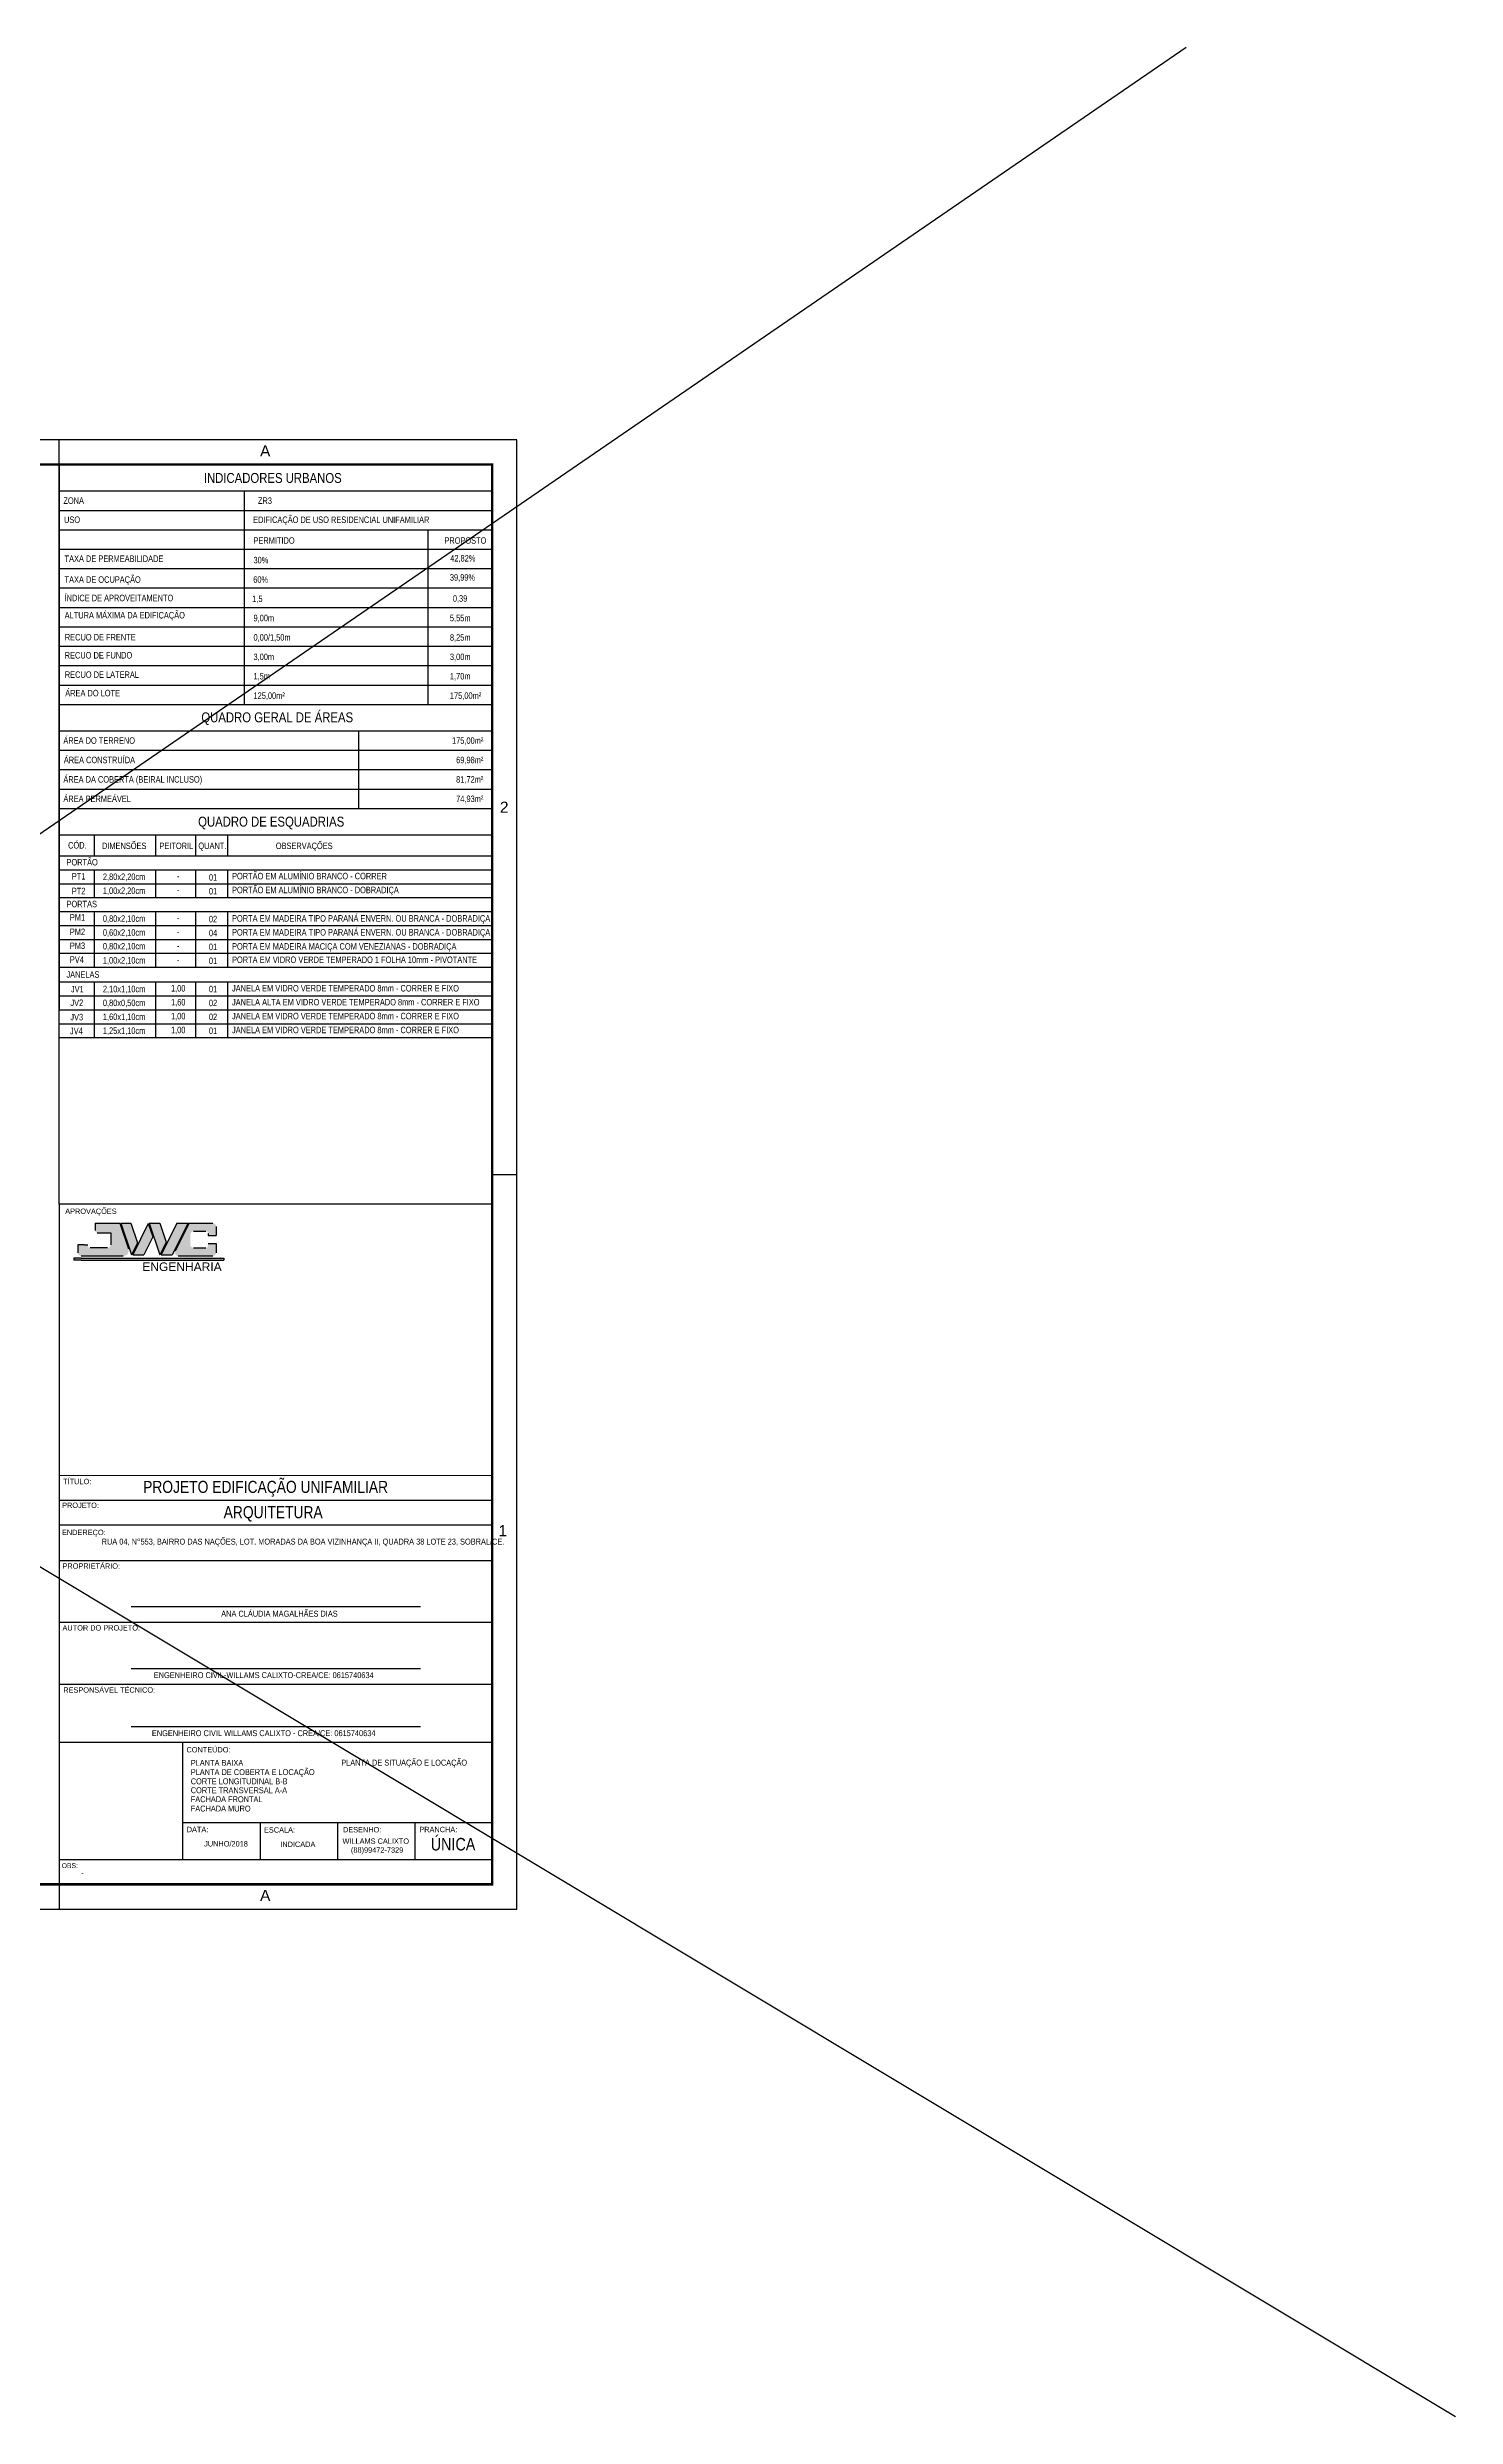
# Model space of a CAD drawing. Header units: millimetres. Extents: x 0 to 5100, y -1 to 1869.
# Drawn here: x 4811.5 to 4854.2, y 946.7 to 1018.5 of the extents above; entities that cross this region are included whole.
import ezdxf
from ezdxf.enums import TextEntityAlignment as Align

# ---------------------------------------------------------------- set-up
doc = ezdxf.new("R2010")
doc.units = ezdxf.units.MM
doc.header["$LTSCALE"] = 20
for name, color, linetype in [('A-PEN-R', 1, 'Continuous'), ('A-PEN-Y', 2, 'Continuous'), ('AGT C-I', 2, 'Continuous'), ('E-txt-g', 3, 'Continuous'), ('E-TXT-Y', 2, 'Continuous'), ('MOLHO', 9, 'Continuous'), ('P2', 1, 'Continuous'), ('TEXTO', 3, 'Continuous')]:
    doc.layers.add(name, color=color, linetype=linetype)
doc.styles.add('ARIAL', font='arial.ttf', dxfattribs={"height": 2})
doc.styles.add('CARIMBO_DADOS', font='arial.ttf', dxfattribs={"height": 0.1})
doc.styles.add('F2', font='ARIALN.TTF')

# ---------------------------------------------------------------- blocks, each defined once
blk = doc.blocks.new('PRANCHA')
at = {"color": 7}
for p, q in [((20, 58.4), (20, 59.4)), ((30.6, 58.4), (30.6, 59.4)), ((48.1, 58.4), (48.1, 59.4)), ((65.6, 58.4), (65.6, 59.4)), ((2.5, 29.7), (0, 27.2)), ((2.5, 29.7), (0, 29.7)), ((83.1, 29.7), (84.1, 29.7)), ((2.5, 0), (0, 2.5)), ((20, 1), (20, 0)), ((30.6, 1), (30.6, 0)), ((48.1, 1), (48.1, 0)), ((65.6, 1), (65.6, 0)), ((65.6, 1), (65.6, 0))]:
    blk.add_line(p, q, dxfattribs=at)
blk.add_lwpolyline([(0, 0), (84.1, 0), (84.1, 59.4), (0, 59.4)], close=True, dxfattribs=at)
at = {"color": 1, "const_width": 0.1}
blk.add_lwpolyline([(2.5, 58.4), (83.1, 58.4), (83.1, 1), (2.5, 1)], close=True, dxfattribs=at)
at = {"color": 7, "linetype": 'Continuous', "style": 'ARIAL'}
for s, p in [('E', (11.083, 58.95)), ('D', (25.487, 58.95)), ('C', (39.25, 58.95)), ('B', (56.24, 58.95)), ('A', (73.925, 58.95)), ('2', (1.154, 44.55)), ('2', (83.586, 44.55)), ('1', (1.154, 15.993)), ('1', (83.531, 15.3)), ('E', (11.083, 0.55)), ('D', (25.21, 0.55)), ('C', (40.12, 0.55)), ('B', (57.052, 0.55)), ('A', (73.925, 0.55))]:
    blk.add_text(s, height=0.45, dxfattribs=at).set_placement(p, align=Align.MIDDLE)

msp = doc.modelspace()

# ---------------------------------------------------------------- hatches: boundary and pattern name
at = {"layer": 'AGT C-I', "true_color": 0x969696}
h = msp.add_hatch(color=252, dxfattribs=at)
edge = h.paths.add_edge_path()
edge.add_line((4813.826, 981.861), (4812.548, 981.861))
edge.add_arc((4812.548, 981.959), 0.0977, 180, 270, ccw=False)
edge.add_line((4812.45, 981.959), (4812.45, 982.198))
edge.add_line((4812.45, 982.198), (4812.753, 982.198))
edge.add_line((4812.753, 982.198), (4812.753, 982.17))
edge.add_arc((4812.818, 982.17), 0.0651, 180, 270)
edge.add_line((4812.818, 982.105), (4813.347, 982.105))
edge.add_arc((4813.347, 982.203), 0.0977, 270, 360)
edge.add_line((4813.444, 982.203), (4813.444, 982.564))
edge.add_line((4813.444, 982.564), (4813.037, 982.564))
edge.add_arc((4813.037, 982.629), 0.0651, 180, 270, ccw=False)
edge.add_line((4812.972, 982.629), (4812.972, 982.855))
edge.add_line((4812.972, 982.855), (4813.719, 982.855))
edge.add_line((4813.719, 982.855), (4813.981, 982.076))
edge.add_arc((4813.826, 982.024), 0.163, -90, 18.57845, ccw=False)
at = {"layer": 'AGT C-I', "true_color": 0x0f34d7}
h = msp.add_hatch(color=162, dxfattribs=at)
h.paths.add_polyline_path([(4815.451, 982.855), (4815.789, 982.855), (4815.312, 981.894), (4814.974, 981.894)])
h.paths.add_polyline_path([(4814.614, 982.855), (4814.934, 982.855), (4815.128, 982.277), (4814.937, 981.894)])
h.paths.add_polyline_path([(4814.584, 982.842), (4814.72, 982.436), (4814.451, 981.894), (4814.112, 981.894)])
h.paths.add_polyline_path([(4813.753, 982.855), (4814.059, 982.855), (4814.259, 982.261), (4814.076, 981.894)])
at = {"layer": 'AGT C-I', "true_color": 0x969696}
h = msp.add_hatch(color=252, dxfattribs=at)
edge = h.paths.add_edge_path()
edge.add_arc((4815.958, 982.203), 0.0977, 180, 270)
edge.add_line((4815.958, 982.105), (4816.33, 982.105))
edge.add_arc((4816.33, 982.17), 0.0651, 270, 360)
edge.add_line((4816.396, 982.17), (4816.396, 982.236))
edge.add_line((4816.396, 982.236), (4816.64, 982.236))
edge.add_line((4816.64, 982.236), (4816.64, 981.959))
edge.add_arc((4816.542, 981.959), 0.0977, -90, 0, ccw=False)
edge.add_line((4816.542, 981.861), (4815.49, 981.861))
edge.add_arc((4815.49, 981.959), 0.0977, 153.57845, 270, ccw=False)
edge.add_line((4815.402, 982.002), (4815.826, 982.855))
edge.add_line((4815.826, 982.855), (4816.542, 982.855))
edge.add_arc((4816.542, 982.757), 0.0977, 0, 90, ccw=False)
edge.add_line((4816.64, 982.757), (4816.64, 982.48))
edge.add_line((4816.64, 982.48), (4816.396, 982.48))
edge.add_line((4816.396, 982.48), (4816.396, 982.546))
edge.add_arc((4816.33, 982.546), 0.0651, 0, 90)
edge.add_line((4816.33, 982.611), (4815.958, 982.611))
edge.add_arc((4815.958, 982.513), 0.0977, 90, 180)
edge.add_line((4815.86, 982.513), (4815.86, 982.203))
msp.add_hatch(color=252, dxfattribs=at).paths.add_polyline_path([(4812.328, 981.796), (4812.328, 981.731), (4816.872, 981.731), (4816.872, 981.796)])

# ---------------------------------------------------------------- linework, layer by layer
at = {"color": 2}
for p, q in [((4846.055, 1018.507), (4745.992, 949.841)), ((4739.866, 1015.334), (4854.223, 946.668))]:
    msp.add_line(p, q, dxfattribs=at)
at = {"layer": 'A-PEN-R'}
for p, q in [((4811.886, 974.454), (4825.011, 974.454)), ((4811.886, 973.704), (4825.011, 973.704)), ((4811.886, 972.628), (4825.011, 972.628)), ((4811.886, 970.753), (4825.011, 970.753)), ((4814.061, 971.229), (4822.836, 971.229)), ((4814.061, 969.354), (4822.836, 969.354)), ((4811.886, 968.878), (4825.011, 968.878)), ((4811.886, 967.121), (4825.011, 967.121)), ((4814.061, 967.596), (4822.836, 967.596)), ((4815.636, 963.558), (4815.636, 967.121)), ((4815.636, 964.683), (4825.011, 964.683)), ((4817.98, 964.683), (4817.98, 963.558)), ((4820.323, 964.683), (4820.323, 963.558)), ((4822.667, 964.683), (4822.667, 963.558))]:
    msp.add_line(p, q, dxfattribs=at)
at = {"layer": 'A-PEN-R', "const_width": 0.0375}
msp.add_lwpolyline([(4811.886, 962.808), (4825.011, 962.808), (4825.011, 983.433), (4811.886, 983.433)], close=True, dxfattribs=at)
for points in [[(4811.886, 975.204), (4825.011, 975.204)], [(4811.886, 963.558), (4825.011, 963.558)]]:
    msp.add_lwpolyline(points, dxfattribs=at)
at = {"layer": 'A-PEN-Y'}
for p, q in [((4811.886, 1005.058), (4825.011, 1005.058)), ((4811.886, 1004.469), (4825.011, 1004.469)), ((4811.886, 1003.881), (4825.011, 1003.881)), ((4811.886, 1003.292), (4825.011, 1003.292)), ((4811.886, 998.583), (4825.011, 998.583)), ((4811.886, 997.783), (4825.011, 997.783)), ((4811.886, 995.429), (4825.011, 995.429)), ((4811.886, 994.625), (4825.044, 994.625)), ((4811.886, 993.992), (4825.044, 993.992)), ((4811.886, 993.571), (4825.044, 993.571)), ((4811.886, 992.727), (4825.044, 992.727)), ((4811.886, 992.727), (4825.044, 992.727)), ((4811.886, 992.727), (4825.044, 992.727)), ((4811.886, 992.727), (4825.044, 992.727)), ((4811.886, 992.303), (4825.044, 992.303)), ((4811.886, 990.616), (4825.044, 990.616)), ((4811.886, 990.616), (4825.044, 990.616)), ((4811.886, 990.169), (4825.044, 990.169))]:
    msp.add_line(p, q, dxfattribs=at)
at = {"layer": 'A-PEN-Y', "color": 7}
for p, q in [((4817.496, 1005.058), (4817.496, 998.583)), ((4823.063, 1003.881), (4823.063, 998.583)), ((4811.886, 1002.703), (4825.011, 1002.703)), ((4811.886, 1002.115), (4825.011, 1002.115)), ((4811.886, 1001.526), (4825.011, 1001.526)), ((4811.886, 1001.526), (4825.011, 1001.526)), ((4811.886, 1001.526), (4825.011, 1001.526)), ((4811.886, 1001.526), (4825.011, 1001.526)), ((4811.886, 1001.526), (4825.011, 1001.526)), ((4811.886, 1001.526), (4825.011, 1001.526)), ((4811.886, 1001.526), (4825.011, 1001.526)), ((4811.886, 1000.937), (4825.011, 1000.937)), ((4811.886, 1000.349), (4825.011, 1000.349)), ((4811.886, 1000.349), (4825.011, 1000.349)), ((4811.886, 999.76), (4825.011, 999.76)), ((4811.886, 999.76), (4825.011, 999.76)), ((4811.886, 999.172), (4825.011, 999.172)), ((4811.886, 997.195), (4825.011, 997.195)), ((4820.955, 997.783), (4820.955, 995.429)), ((4811.886, 996.606), (4825.011, 996.606)), ((4811.886, 996.017), (4825.011, 996.017)), ((4811.886, 995.429), (4825.011, 995.429)), ((4812.951, 993.992), (4812.951, 994.625)), ((4814.811, 993.992), (4814.811, 994.625)), ((4816.024, 993.992), (4816.024, 994.625)), ((4816.998, 993.992), (4816.998, 994.625)), ((4812.951, 993.149), (4812.951, 993.571)), ((4814.811, 993.149), (4814.811, 993.571)), ((4816.024, 993.149), (4816.024, 993.571)), ((4816.998, 993.149), (4816.998, 993.571)), ((4811.886, 993.149), (4825.044, 993.149)), ((4811.886, 993.149), (4825.044, 993.149)), ((4811.886, 993.149), (4825.044, 993.149)), ((4811.886, 993.149), (4825.044, 993.149)), ((4812.951, 992.727), (4812.951, 993.149)), ((4814.811, 992.727), (4814.811, 993.149)), ((4816.024, 992.727), (4816.024, 993.149)), ((4816.998, 992.727), (4816.998, 993.149)), ((4812.951, 990.616), (4812.951, 992.303)), ((4814.811, 990.616), (4814.811, 992.303)), ((4816.024, 990.616), (4816.024, 992.303)), ((4816.998, 990.616), (4816.998, 992.303)), ((4811.886, 991.881), (4825.044, 991.881)), ((4811.886, 991.46), (4825.044, 991.46)), ((4811.886, 991.038), (4825.044, 991.038)), ((4811.886, 991.038), (4825.044, 991.038)), ((4812.951, 991.038), (4812.951, 991.046)), ((4812.951, 988.482), (4812.951, 990.169)), ((4814.811, 988.482), (4814.811, 990.169)), ((4816.024, 988.482), (4816.024, 990.169)), ((4816.998, 989.747), (4816.998, 990.169)), ((4811.886, 989.747), (4825.044, 989.747)), ((4811.886, 989.747), (4825.044, 989.747)), ((4811.886, 989.326), (4825.044, 989.326)), ((4811.886, 989.326), (4825.044, 989.326)), ((4816.998, 989.326), (4816.998, 989.747)), ((4816.998, 988.904), (4816.998, 989.326)), ((4811.886, 988.904), (4825.044, 988.904)), ((4811.886, 988.904), (4825.044, 988.904)), ((4816.998, 988.482), (4816.998, 988.904)), ((4816.998, 988.482), (4816.998, 988.482))]:
    msp.add_line(p, q, dxfattribs=at)
at = {"layer": 'A-PEN-Y', "color": 2}
msp.add_line((4811.886, 988.482), (4825.044, 988.482), dxfattribs=at)
msp.add_line((4811.886, 988.482), (4825.044, 988.482), dxfattribs=at)
msp.add_line((4811.886, 988.482), (4825.044, 988.482), dxfattribs=at)
at = {"layer": 'AGT C-I', "color": 252, "true_color": 0x969696}
for p, q in [((4812.972, 982.855), (4813.719, 982.855)), ((4812.972, 982.855), (4812.972, 982.629)), ((4813.719, 982.855), (4813.981, 982.076)), ((4813.753, 982.855), (4814.076, 981.894)), ((4813.753, 982.855), (4814.059, 982.855)), ((4814.059, 982.855), (4814.259, 982.261)), ((4814.584, 982.842), (4814.112, 981.894)), ((4814.584, 982.842), (4814.72, 982.436)), ((4814.614, 982.855), (4814.934, 982.855)), ((4814.614, 982.855), (4814.937, 981.894)), ((4814.934, 982.855), (4815.128, 982.277)), ((4815.451, 982.855), (4814.974, 981.894)), ((4815.789, 982.855), (4815.312, 981.894)), ((4815.826, 982.855), (4815.402, 982.002)), ((4815.451, 982.855), (4815.789, 982.855)), ((4815.826, 982.855), (4816.542, 982.855)), ((4816.64, 982.757), (4816.64, 982.48)), ((4812.651, 982.198), (4812.45, 982.198)), ((4812.45, 982.198), (4812.45, 981.959)), ((4812.651, 982.198), (4812.753, 982.198)), ((4813.347, 982.105), (4812.818, 982.105)), ((4813.037, 982.564), (4813.444, 982.564)), ((4813.444, 982.564), (4813.444, 982.203)), ((4814.259, 982.261), (4814.076, 981.894)), ((4814.72, 982.436), (4814.451, 981.894)), ((4815.128, 982.277), (4814.937, 981.894)), ((4815.958, 982.611), (4816.33, 982.611)), ((4815.958, 982.105), (4816.33, 982.105)), ((4816.396, 982.546), (4816.396, 982.48)), ((4816.396, 982.48), (4816.64, 982.48)), ((4816.396, 982.236), (4816.64, 982.236)), ((4816.64, 982.236), (4816.64, 981.959)), ((4812.548, 981.796), (4812.328, 981.796)), ((4812.328, 981.796), (4812.328, 981.731)), ((4812.548, 981.731), (4812.328, 981.731)), ((4812.548, 981.861), (4813.826, 981.861)), ((4812.548, 981.796), (4813.826, 981.796)), ((4812.548, 981.731), (4813.826, 981.731)), ((4813.826, 981.796), (4816.872, 981.796)), ((4813.826, 981.731), (4816.872, 981.731)), ((4814.112, 981.894), (4814.451, 981.894)), ((4814.974, 981.894), (4815.312, 981.894)), ((4815.49, 981.861), (4816.542, 981.861)), ((4816.872, 981.796), (4816.872, 981.731))]:
    msp.add_line(p, q, dxfattribs=at)
msp.add_lwpolyline([(4812.972, 982.855), (4813.719, 982.855)], dxfattribs=at)
at = {"layer": 'P2'}
for p, q in [((4811.886, 1005.858), (4811.886, 989.29)), ((4811.886, 983.433), (4811.886, 1005.858))]:
    msp.add_line(p, q, dxfattribs=at)
at = {"layer": 'P2', "color": 2}
msp.add_line((4811.886, 988.482), (4825.044, 988.482), dxfattribs=at)

# ---------------------------------------------------------------- block references
at = {"xscale": 0.75, "yscale": 0.75, "zscale": 0.75}
msp.add_blockref('PRANCHA', (4762.686, 962.058), dxfattribs=at)

# ---------------------------------------------------------------- texts
at = {"color": 3, "style": 'F2'}
for s, height, p in [('OBS:', 0.15, (4811.958, 963.3)), ('-', 0.188, (4812.549, 963.072))]:
    msp.add_text(s, height=height, dxfattribs=at).set_placement(p)
at = {"layer": 'A-PEN-Y', "color": 7, "style": 'F2'}
for s, height, p in [('TAXA DE PERMEABILIDADE', 0.19621, (4812.045, 1002.905)), ('30%%%', 0.1962, (4817.773, 1002.862)), ('TAXA DE OCUPAÇÃO', 0.19621, (4812.045, 1002.272)), ('60%%%', 0.1962, (4817.766, 1002.273)), ('ALTURA MÁXIMA DA EDIFICAÇÃO', 0.19621, (4812.048, 1001.191)), ('ÍNDICE DE APROVEITAMENTO', 0.19621, (4812.045, 1001.713)), ('1,5', 0.1962, (4817.736, 1001.69)), ('0,39', 0.1962, (4823.819, 1001.699)), ('0,00/1,50m', 0.1962, (4817.774, 1000.518)), ('9,00m', 0.1962, (4817.774, 1001.107)), ('5,55m', 0.1962, (4823.73, 1001.107)), ('8,25m', 0.1962, (4823.73, 1000.518)), ('3,00m', 0.1962, (4817.774, 999.929)), ('RECUO DE LATERAL', 0.19621, (4812.053, 999.389)), ('1,5m', 0.1962, (4817.774, 999.341)), ('125,00m²', 0.1962, (4817.774, 998.752))]:
    msp.add_text(s, height=height, dxfattribs=at).set_placement(p)
at = {"layer": 'A-PEN-Y', "color": 2, "style": 'F2'}
for s, p in [('DIMENSÕES', (4813.179, 994.198)), ('PEITORIL', (4814.922, 994.198)), ('QUANT.', (4816.103, 994.2))]:
    msp.add_text(s, height=0.1962, dxfattribs=at).set_placement(p)
at = {"layer": 'AGT C-I', "color": 252, "true_color": 0x969696, "insert": (4815.606, 981.532), "char_height": 0.2605, "attachment_point": 5, "style": 'CARIMBO_DADOS'}
msp.add_mtext('ENGENHARIA', dxfattribs=at)
at = {"layer": 'E-txt-g', "color": 2, "style": 'F2'}
for s, height, p in [('ZONA', 0.1962, (4812.009, 1004.665)), ('EDIFICAÇÃO DE USO RESIDENCIAL UNIFAMILIAR', 0.19621, (4817.763, 1004.086)), ('USO', 0.1962, (4812.03, 1004.086)), ('PERMITIDO', 0.1962, (4817.773, 1003.456)), ('PROPOSTO', 0.1962, (4823.562, 1003.456)), ('OBSERVAÇÕES', 0.19621, (4818.45, 994.198))]:
    msp.add_text(s, height=height, dxfattribs=at).set_placement(p)
msp.add_text('ZR3', height=0.1962, dxfattribs=at).set_placement((4818.333, 1004.665), align=Align.RIGHT)
at = {"layer": 'E-txt-g', "color": 7, "style": 'F2'}
for s, height, p in [('42,82%%%', 0.1962, (4823.739, 1002.917)), ('39,99%%%', 0.1962, (4823.729, 1002.337)), ('RECUO DE FRENTE', 0.19621, (4812.053, 1000.524)), ('RECUO DE FUNDO', 0.19621, (4812.05, 999.976)), ('3,00m', 0.1962, (4823.73, 999.929)), ('1,70m', 0.1962, (4823.73, 999.341)), ('ÁREA DO LOTE', 0.19621, (4812.066, 998.83)), ('175,00m²', 0.1962, (4823.73, 998.752)), ('ÁREA DO TERRENO', 0.19621, (4812.009, 997.39)), ('ÁREA DA COBERTA (BEIRAL INCLUSO)', 0.19621, (4812.009, 996.213)), ('ÁREA CONSTRUÍDA', 0.19621, (4812.023, 996.802)), ('ÁREA PERMEÁVEL', 0.19621, (4812.009, 995.625)), ('PORTÃO', 0.1962, (4812.104, 993.702)), ('PORTÃO EM ALUMÍNIO BRANCO - CORRER', 0.19621, (4817.123, 993.281)), ('PT1', 0.1962, (4812.265, 993.275)), ('PT2', 0.1962, (4812.265, 992.828)), ('PORTÃO EM ALUMÍNIO BRANCO - DOBRADIÇA', 0.19621, (4817.123, 992.86)), ('PORTAS', 0.1962, (4812.104, 992.434)), ('PM1', 0.1962, (4812.206, 992.03)), ('PORTA EM MADEIRA TIPO PARANÁ ENVERN. OU BRANCA - DOBRADIÇA', 0.19621, (4817.123, 991.998)), ('PM2', 0.1962, (4812.206, 991.591)), ('PORTA EM MADEIRA TIPO PARANÁ ENVERN. OU BRANCA - DOBRADIÇA', 0.19621, (4817.123, 991.576)), ('PM3', 0.1962, (4812.206, 991.169)), ('PV4', 0.1962, (4812.206, 990.748)), ('PORTA EM MADEIRA MACIÇA COM VENEZIANAS - DOBRADIÇA', 0.19621, (4817.123, 991.149)), ('PORTA EM VIDRO VERDE TEMPERADO 1 FOLHA 10mm - PIVOTANTE', 0.19621, (4817.123, 990.744)), ('JANELAS', 0.1962, (4812.103, 990.296)), ('JV1', 0.1962, (4812.24, 989.854)), ('JANELA EM VIDRO VERDE TEMPERADO 8mm - CORRER E FIXO', 0.19621, (4817.123, 989.88)), ('JV2', 0.1962, (4812.223, 989.439)), ('JANELA ALTA EM VIDRO VERDE TEMPERADO 8mm - CORRER E FIXO', 0.19621, (4817.123, 989.458)), ('JANELA EM VIDRO VERDE TEMPERADO 8mm - CORRER E FIXO', 0.19621, (4817.123, 989.036)), ('JV4', 0.1962, (4812.21, 988.585)), ('JV3', 0.1962, (4812.221, 989.005)), ('JANELA EM VIDRO VERDE TEMPERADO 8mm - CORRER E FIXO', 0.19621, (4817.123, 988.615))]:
    msp.add_text(s, height=height, dxfattribs=at).set_placement(p)
for s, p in [('175,00m²', (4824.743, 997.39)), ('81,72m²', (4824.743, 996.213)), ('69,98m²', (4824.743, 996.802)), ('74,93m²', (4824.743, 995.625))]:
    msp.add_text(s, height=0.1962, dxfattribs=at).set_placement(p, align=Align.RIGHT)
at = {"layer": 'E-txt-g', "color": 2, "style": 'F2'}
msp.add_text('CÓD.', height=0.1962, dxfattribs=at).set_placement((4812.433, 994.214), align=Align.CENTER)
at = {"layer": 'E-txt-g', "color": 7, "style": 'F2'}
for s, height, p in [('2,80x2,20cm', 0.19621, (4813.851, 993.26)), ('1,00x2,20cm', 0.19621, (4813.851, 992.838)), ('-', 0.196, (4815.491, 993.28)), ('-', 0.196, (4815.491, 992.858)), ('01', 0.1962, (4816.547, 993.244)), ('01', 0.1962, (4816.547, 992.823)), ('0,80x2,10cm', 0.19621, (4813.851, 991.992)), ('-', 0.196, (4815.491, 992.012)), ('02', 0.1962, (4816.547, 991.977)), ('0,60x2,10cm', 0.19621, (4813.851, 991.57)), ('-', 0.196, (4815.491, 991.591)), ('04', 0.1962, (4816.547, 991.555)), ('0,80x2,10cm', 0.19621, (4813.851, 991.156)), ('1,00x2,10cm', 0.19621, (4813.851, 990.727)), ('-', 0.196, (4815.491, 991.169)), ('-', 0.196, (4815.491, 990.748)), ('01', 0.1962, (4816.547, 991.134)), ('01', 0.1962, (4816.547, 990.712)), ('2,10x1,10cm', 0.19621, (4813.851, 989.858)), ('1,00', 0.1962, (4815.491, 989.879)), ('01', 0.1962, (4816.547, 989.856)), ('0,80x0,50cm', 0.19621, (4813.851, 989.437)), ('1,60', 0.1962, (4815.491, 989.457)), ('1,00', 0.1962, (4815.491, 989.035)), ('02', 0.1962, (4816.547, 989.435)), ('1,60x1,10cm', 0.19621, (4813.851, 989.015)), ('1,25x1,10cm', 0.19621, (4813.851, 988.593)), ('1,00', 0.1962, (4815.491, 988.614)), ('02', 0.1962, (4816.547, 989.013)), ('01', 0.1962, (4816.547, 988.591))]:
    msp.add_text(s, height=height, dxfattribs=at).set_placement(p, align=Align.CENTER)
at = {"layer": 'E-TXT-Y', "style": 'F2'}
for s, p in [('PROJETO EDIFICAÇÃO UNIFAMILIAR', (4814.427, 974.676)), ('ARQUITETURA', (4816.869, 973.909))]:
    msp.add_text(s, height=0.36579, dxfattribs=at).set_placement(p)
at = {"layer": 'MOLHO', "color": 3, "style": 'F2'}
msp.add_text('ÚNICA', height=0.3797, dxfattribs=at).set_placement((4823.148, 963.835))
at = {"layer": 'TEXTO', "color": 2, "style": 'F2'}
for s, p in [('INDICADORES URBANOS', (4818.358, 1005.301)), ('QUADRO GERAL DE ÁREAS', (4818.493, 998.043))]:
    msp.add_text(s, height=0.3, dxfattribs=at).set_placement(p, align=Align.CENTER)
msp.add_text('QUADRO DE ESQUADRIAS', height=0.3, dxfattribs=at).set_placement((4816.095, 994.88))
at = {"layer": 'TEXTO', "color": 3, "style": 'F2'}
for s, height, p in [('APROVAÇÕES ', 0.16257, (4812.065, 983.135)), ('TÍTULO: ', 0.1626, (4812.002, 974.941)), ('PROJETO: ', 0.1626, (4811.972, 974.22)), ('ENDEREÇO:', 0.1626, (4811.967, 973.398)), ('RUA 04, N°553, BAIRRO DAS NAÇÕES, LOT. MORADAS DA BOA VIZINHANÇA II, QUADRA 38 LOTE 23, SOBRAL/CE.', 0.17883, (4813.17, 973.11)), ('PROPRIETÁRIO:', 0.16257, (4811.982, 972.378)), ('AUTOR DO PROJETO: ', 0.16257, (4811.982, 970.503)), ('ANA CLÁUDIA MAGALHÃES DIAS', 0.17883, (4816.795, 970.924)), ('ENGENHEIRO CIVIL-WILLAMS CALIXTO-CREA/CE: 0615740634', 0.17883, (4814.751, 969.061)), ('RESPONSÁVEL TÉCNICO: ', 0.16257, (4812.006, 968.62)), ('ENGENHEIRO CIVIL WILLAMS CALIXTO - CREA/CE: 0615740634', 0.17883, (4814.693, 967.302)), ('CONTEÚDO:', 0.1626, (4815.741, 966.808)), ('PLANTA BAIXA ', 0.17883, (4815.872, 966.401)), ('PLANTA DE COBERTA E LOCAÇÃO', 0.17883, (4815.872, 966.12)), ('PLANTA DE SITUAÇÃO E LOCAÇÃO', 0.17883, (4820.434, 966.408)), ('CORTE LONGITUDINAL B-B', 0.17883, (4815.872, 965.842)), ('CORTE TRANSVERSAL A-A', 0.17883, (4815.872, 965.571)), ('FACHADA FRONTAL', 0.17883, (4815.872, 965.299)), ('FACHADA MURO', 0.17883, (4815.872, 965.016)), ('DATA: ', 0.1626, (4815.749, 964.389)), ('JUNHO/2018', 0.1626, (4816.278, 963.956)), ('ESCALA: ', 0.1626, (4818.093, 964.377)), ('INDICADA', 0.1626, (4818.585, 963.941)), ('WILLAMS CALIXTO', 0.16257, (4820.472, 964.036)), ('DESENHO:', 0.1626, (4820.486, 964.383)), ('PRANCHA:', 0.1626, (4822.802, 964.389)), ('(88)99472-7329', 0.16257, (4820.729, 963.768))]:
    msp.add_text(s, height=height, dxfattribs=at).set_placement(p)

doc.saveas('drawing.dxf')
